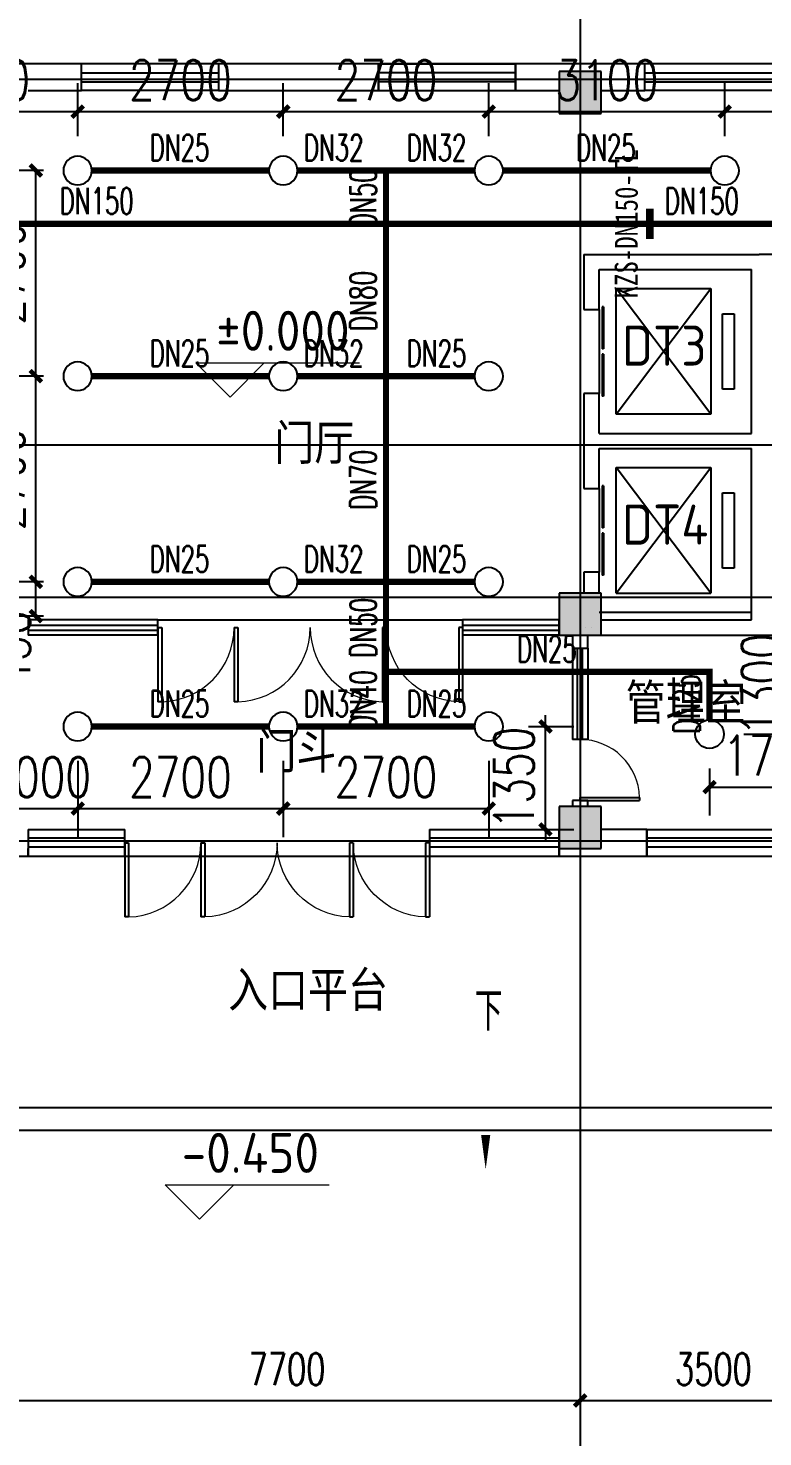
# Model space of a CAD drawing. Extents: x 0 to 2838408, y -923048 to 203859.
# Drawn here: x 2730013 to 2739663, y -275318 to -256822 of the extents above; entities that cross this region are included whole.
import ezdxf
from ezdxf.enums import TextEntityAlignment as Align

# ---------------------------------------------------------------- set-up
doc = ezdxf.new("R2010")
doc.units = 0
doc.header["$LTSCALE"] = 1000
doc.layers.add('A-ANNO-IDEN-LEVL', color=3, linetype='Continuous', lineweight=0)
doc.layers.add('A-ANNO-TXT', color=7, linetype='Continuous', lineweight=0, plot=False)
for name, color, linetype in [('AXIS', 3, 'Continuous'), ('COLUMN', 9, 'Continuous'), ('DIM_SYMB', 3, 'Continuous'), ('DIM_喷淋', 3, 'Continuous'), ('DOTE', 8, 'Continuous'), ('E2-楼梯、坡道', 52, 'Continuous'), ('EQUIP_喷头', 7, 'Continuous'), ('EVTR', 2, 'Continuous'), ('GROUND', 2, 'Continuous'), ('PIPE-喷淋', 6, 'Continuous'), ('PUB_HATCH', 8, 'Continuous'), ('PUB_TEXT', 7, 'Continuous'), ('TEXT_喷淋', 7, 'Continuous'), ('TWT_DIM', 3, 'Continuous'), ('WALL', 9, 'Continuous'), ('WINDOW', 4, 'Continuous'), ('XREF', 8, 'Continuous'), ('抗震支吊架', 2, 'Continuous')]:
    doc.layers.add(name, color=color, linetype=linetype)
doc.styles.add('_TCH_DIM', font='SIMPLEX', dxfattribs={"bigfont": 'GBCBIG'})
doc.styles.add('_TCH_DIM_T3', font='SIMPLEX', dxfattribs={"width": 0.75, "bigfont": 'HZTXT'})
doc.styles.add('_TWT_PIPEDN', font='SIMPLEX', dxfattribs={"width": 0.8, "height": 2.3, "bigfont": 'HZTXT'})
doc.styles.add('A_DIM_T3', font='SIMPLEX', dxfattribs={"width": 0.7, "bigfont": 'HZ'})
doc.styles.add('kzcad', font='', dxfattribs={"width": 0.8})
doc.styles.get("Standard").update_dxf_attribs({"font": 'geniso.shx', "bigfont": 'hztxt.shx'})
doc.styles.get('kzcad').set_extended_font_data('SimSun')
doc.dimstyles.new('_TCH_ARCH&&150', dxfattribs={"dimtxt": 420, "dimasz": 150, "dimexe": 375, "dimexo": 450, "dimgap": 202.5, "dimtad": 1, "dimdec": 0, "dimzin": 0, "dimdsep": 46, "dimtxsty": 'A_DIM_T3', "dimblk": 'ARCHTICK', "dimcen": 0.09, "dimclrt": 7, "dimazin": 2, "dimtfac": 1, "dimtdec": 0, "dimtix": 1, "dimtmove": 2, "dimatfit": 3, "dimfxl": 150, "dimtolj": 1, "dimtzin": 0, "dimarcsym": 0})
doc.dimstyles.new('_TWT_ARCH&&150', dxfattribs={"dimtxt": 525, "dimasz": 150, "dimexe": 375, "dimexo": 450, "dimgap": 150, "dimtad": 1, "dimdec": 0, "dimzin": 0, "dimdsep": 46, "dimtxsty": '_TCH_DIM_T3', "dimblk": 'ARCHTICK', "dimcen": 0.09, "dimclrt": 7, "dimazin": 2, "dimtfac": 1, "dimtdec": 0, "dimtix": 1, "dimtmove": 2, "dimatfit": 3, "dimfxl": 1, "dimtolj": 1, "dimtzin": 0, "dimarcsym": 0})

# ---------------------------------------------------------------- blocks, each defined once
blk = doc.blocks.new('_ArchTick')
at = {"color": 0, "linetype": 'ByBlock', "const_width": 0.4}
blk.add_lwpolyline([(-0.5, -0.5), (0.5, 0.5)], dxfattribs=at)
blk = doc.blocks.new('*D843')
at = {"layer": 'AXIS', "color": 0, "lineweight": -2, "transparency": 16777216}
for p, q in [((2393517, -271542), (2393517, -275217)), ((2401217, -271542), (2401217, -275217)), ((2393517, -274842), (2401217, -274842))]:
    blk.add_line(p, q, dxfattribs=at)
at = {"layer": 'Defpoints', "color": 0, "transparency": 16777216}
for p in [(2393517, -271092), (2401217, -271092), (2401217, -274842)]:
    blk.add_point(p, dxfattribs=at)
at = {"layer": 'AXIS', "color": 0, "lineweight": -2, "transparency": 16777216, "xscale": 150, "yscale": 150, "zscale": 150, "rotation": 180}
blk.add_blockref('_ArchTick', (2393517, -274842), dxfattribs=at)
at = {"layer": 'AXIS', "color": 0, "lineweight": -2, "transparency": 16777216, "xscale": 150, "yscale": 150, "zscale": 150}
blk.add_blockref('_ArchTick', (2401217, -274842), dxfattribs=at)
at = {"layer": 'AXIS', "color": 7, "transparency": 16777216, "insert": (2397367, -274430), "char_height": 420, "attachment_point": 5, "style": 'A_DIM_T3'}
blk.add_mtext('\\A1;7700', dxfattribs=at)
blk = doc.blocks.new('*D844')
at = {"layer": 'AXIS', "color": 0, "lineweight": -2, "transparency": 16777216}
for p, q in [((2401217, -271542), (2401217, -275217)), ((2404717, -271542), (2404717, -275217)), ((2401217, -274842), (2404717, -274842))]:
    blk.add_line(p, q, dxfattribs=at)
at = {"layer": 'Defpoints', "color": 0, "transparency": 16777216}
for p in [(2401217, -271092), (2404717, -271092), (2404717, -274842)]:
    blk.add_point(p, dxfattribs=at)
at = {"layer": 'AXIS', "color": 0, "lineweight": -2, "transparency": 16777216, "xscale": 150, "yscale": 150, "zscale": 150, "rotation": 180}
blk.add_blockref('_ArchTick', (2401217, -274842), dxfattribs=at)
at = {"layer": 'AXIS', "color": 0, "lineweight": -2, "transparency": 16777216, "xscale": 150, "yscale": 150, "zscale": 150}
blk.add_blockref('_ArchTick', (2404717, -274842), dxfattribs=at)
at = {"layer": 'AXIS', "color": 7, "transparency": 16777216, "insert": (2402967, -274430), "char_height": 420, "attachment_point": 5, "style": 'A_DIM_T3'}
blk.add_mtext('\\A1;3500', dxfattribs=at)
blk = doc.blocks.new('$WINLIB2D$00000001')
at = {"color": 0}
for points in [[(-0.5, 0.5), (-0.5, -0.5)], [(-0.5, 0.5), (0.5, 0.5)], [(0.5, -0.5), (0.5, 0.5)], [(0.5, 0.167), (-0.5, 0.167)], [(0.5, -0.167), (-0.5, -0.167)], [(-0.5, -0.5), (0.5, -0.5)]]:
    blk.add_lwpolyline(points, dxfattribs=at)
blk = doc.blocks.new('$DORLIB2D$00000127')
at = {"color": 0}
for points in [[(-0.533, 0.795), (-0.533, 0.69)], [(-0.033, 0.795), (-0.533, 0.795)], [(-0.033, 0.69), (-0.533, 0.69)], [(-0.033, 0.795), (-0.033, 0.69)], [(0.533, 0.795), (0.033, 0.795)], [(0.033, 0.795), (0.033, 0.69)], [(0.533, 0.69), (0.033, 0.69)], [(0.533, 0.795), (0.533, 0.69)], [(0.5, 0.5), (-0.5, 0.5)]]:
    blk.add_lwpolyline(points, dxfattribs=at)
blk = doc.blocks.new('$DorLib2D$00000001')
for p, q in [((0.45, 0.975), (0.5, 0.975)), ((0.45, 0), (0.45, 0.975)), ((0.5, 0), (0.5, 0.975)), ((0.5, 0), (0.45, 0))]:
    blk.add_line(p, q)
at = {"lineweight": 13}
blk.add_arc((0.475, 0), 0.975, 91.4693, 180, dxfattribs=at)
blk = doc.blocks.new('$DorLib2D$00000002')
for p, q in [((-0.5, 0), (-0.5, 0.4875)), ((-0.475, 0.4875), (-0.5, 0.4875)), ((-0.475, 0), (-0.475, 0.4875)), ((0.475, 0), (0.475, 0.4875)), ((0.475, 0.4875), (0.5, 0.4875)), ((0.5, 0), (0.5, 0.4875)), ((-0.5, 0), (-0.475, 0)), ((0.5, 0), (0.475, 0))]:
    blk.add_line(p, q)
at = {"lineweight": 13}
for centre, start, end in [((-0.4875, 0), 0, 88.53072), ((0.4875, 0), 91.46928, 180)]:
    blk.add_arc(centre, 0.4875, start, end, dxfattribs=at)
blk = doc.blocks.new('*D3031')
at = {"layer": 'Defpoints', "color": 0, "linetype": 'ByBlock', "transparency": 16777216}
for p in [(2736135, -265992), (2736807, -265992), (2736135, -267342)]:
    blk.add_point(p, dxfattribs=at)
at = {"layer": 'TWT_DIM', "color": 0, "linetype": 'ByBlock', "lineweight": -2, "transparency": 16777216}
for p, q in [((2736807, -265992), (2736807, -265842)), ((2736585, -265992), (2737182, -265992)), ((2736807, -267342), (2736807, -265992)), ((2736585, -267342), (2737182, -267342)), ((2736807, -267342), (2736807, -267492))]:
    blk.add_line(p, q, dxfattribs=at)
at = {"layer": 'TWT_DIM', "color": 0, "linetype": 'ByBlock', "lineweight": -2, "transparency": 16777216, "xscale": 150, "yscale": 150, "zscale": 150}
for p, rotation in [((2736807, -265992), 270), ((2736807, -267342), 90)]:
    blk.add_blockref('_ArchTick', p, dxfattribs=dict(at, rotation=rotation))
at = {"layer": 'TWT_DIM', "color": 7, "linetype": 'ByBlock', "transparency": 16777216, "insert": (2736394, -266667), "char_height": 525, "attachment_point": 5, "rotation": 90, "style": '_TCH_DIM_T3'}
blk.add_mtext('\\A1;1350', dxfattribs=at)
blk = doc.blocks.new('*D3032')
at = {"layer": 'Defpoints', "color": 0, "linetype": 'ByBlock', "transparency": 16777216}
for p in [(2729663, -265992), (2730663, -265992), (2730663, -267069)]:
    blk.add_point(p, dxfattribs=at)
at = {"layer": 'DIM_喷淋', "color": 0, "linetype": 'ByBlock', "lineweight": -2, "transparency": 16777216}
for p, q in [((2729663, -266442), (2729663, -267444)), ((2730663, -266442), (2730663, -267444)), ((2729663, -267069), (2729513, -267069)), ((2729663, -267069), (2730663, -267069)), ((2730663, -267069), (2730813, -267069))]:
    blk.add_line(p, q, dxfattribs=at)
at = {"layer": 'DIM_喷淋', "color": 0, "linetype": 'ByBlock', "lineweight": -2, "transparency": 16777216, "xscale": 150, "yscale": 150, "zscale": 150}
blk.add_blockref('_ArchTick', (2729663, -267069), dxfattribs=at)
at = {"layer": 'DIM_喷淋', "color": 0, "linetype": 'ByBlock', "lineweight": -2, "transparency": 16777216, "xscale": 150, "yscale": 150, "zscale": 150, "rotation": 180}
blk.add_blockref('_ArchTick', (2730663, -267069), dxfattribs=at)
at = {"layer": 'DIM_喷淋', "color": 7, "linetype": 'ByBlock', "transparency": 16777216, "insert": (2730163, -266656), "char_height": 525, "attachment_point": 5, "style": '_TCH_DIM_T3'}
blk.add_mtext('\\A1;1000', dxfattribs=at)
blk = doc.blocks.new('*D3033')
at = {"layer": 'Defpoints', "color": 0, "linetype": 'ByBlock', "transparency": 16777216}
for p in [(2730663, -265992), (2733363, -265992), (2733363, -267069)]:
    blk.add_point(p, dxfattribs=at)
at = {"layer": 'DIM_喷淋', "color": 0, "linetype": 'ByBlock', "lineweight": -2, "transparency": 16777216}
for p, q in [((2730663, -266442), (2730663, -267444)), ((2733363, -266442), (2733363, -267444)), ((2730663, -267069), (2733363, -267069))]:
    blk.add_line(p, q, dxfattribs=at)
at = {"layer": 'DIM_喷淋', "color": 0, "linetype": 'ByBlock', "lineweight": -2, "transparency": 16777216, "xscale": 150, "yscale": 150, "zscale": 150, "rotation": 180}
blk.add_blockref('_ArchTick', (2730663, -267069), dxfattribs=at)
at = {"layer": 'DIM_喷淋', "color": 0, "linetype": 'ByBlock', "lineweight": -2, "transparency": 16777216, "xscale": 150, "yscale": 150, "zscale": 150}
blk.add_blockref('_ArchTick', (2733363, -267069), dxfattribs=at)
at = {"layer": 'DIM_喷淋', "color": 7, "linetype": 'ByBlock', "transparency": 16777216, "insert": (2732013, -266656), "char_height": 525, "attachment_point": 5, "style": '_TCH_DIM_T3'}
blk.add_mtext('\\A1;2700', dxfattribs=at)
blk = doc.blocks.new('*D3034')
at = {"layer": 'Defpoints', "color": 0, "linetype": 'ByBlock', "transparency": 16777216}
for p in [(2733363, -265992), (2736063, -265992), (2736063, -267069)]:
    blk.add_point(p, dxfattribs=at)
at = {"layer": 'DIM_喷淋', "color": 0, "linetype": 'ByBlock', "lineweight": -2, "transparency": 16777216}
for p, q in [((2733363, -266442), (2733363, -267444)), ((2736063, -266442), (2736063, -267444)), ((2733363, -267069), (2736063, -267069))]:
    blk.add_line(p, q, dxfattribs=at)
at = {"layer": 'DIM_喷淋', "color": 0, "linetype": 'ByBlock', "lineweight": -2, "transparency": 16777216, "xscale": 150, "yscale": 150, "zscale": 150, "rotation": 180}
blk.add_blockref('_ArchTick', (2733363, -267069), dxfattribs=at)
at = {"layer": 'DIM_喷淋', "color": 0, "linetype": 'ByBlock', "lineweight": -2, "transparency": 16777216, "xscale": 150, "yscale": 150, "zscale": 150}
blk.add_blockref('_ArchTick', (2736063, -267069), dxfattribs=at)
at = {"layer": 'DIM_喷淋', "color": 7, "linetype": 'ByBlock', "transparency": 16777216, "insert": (2734713, -266656), "char_height": 525, "attachment_point": 5, "style": '_TCH_DIM_T3'}
blk.add_mtext('\\A1;2700', dxfattribs=at)
blk = doc.blocks.new('*D3035')
at = {"layer": 'Defpoints', "color": 0, "linetype": 'ByBlock', "transparency": 16777216}
for p in [(2738963, -264792), (2740061, -264792), (2738963, -266092)]:
    blk.add_point(p, dxfattribs=at)
at = {"layer": 'TWT_DIM', "color": 0, "linetype": 'ByBlock', "lineweight": -2, "transparency": 16777216}
for p, q in [((2740061, -264792), (2740061, -264642)), ((2739413, -264792), (2740436, -264792)), ((2740061, -266092), (2740061, -264792)), ((2739413, -266092), (2740436, -266092)), ((2740061, -266092), (2740061, -266242))]:
    blk.add_line(p, q, dxfattribs=at)
at = {"layer": 'TWT_DIM', "color": 0, "linetype": 'ByBlock', "lineweight": -2, "transparency": 16777216, "xscale": 150, "yscale": 150, "zscale": 150}
for p, rotation in [((2740061, -264792), 270), ((2740061, -266092), 90)]:
    blk.add_blockref('_ArchTick', p, dxfattribs=dict(at, rotation=rotation))
at = {"layer": 'TWT_DIM', "color": 7, "linetype": 'ByBlock', "transparency": 16777216, "insert": (2739648, -265442), "char_height": 525, "attachment_point": 5, "rotation": 90, "style": '_TCH_DIM_T3'}
blk.add_mtext('\\A1;1300', dxfattribs=at)
blk = doc.blocks.new('*D3036')
at = {"layer": 'Defpoints', "color": 0, "linetype": 'ByBlock', "transparency": 16777216}
for p in [(2738963, -266092), (2740663, -266092), (2740663, -266787)]:
    blk.add_point(p, dxfattribs=at)
at = {"layer": 'TWT_DIM', "color": 0, "linetype": 'ByBlock', "lineweight": -2, "transparency": 16777216}
for p, q in [((2738963, -266542), (2738963, -267162)), ((2740663, -266542), (2740663, -267162)), ((2738963, -266787), (2740663, -266787))]:
    blk.add_line(p, q, dxfattribs=at)
at = {"layer": 'TWT_DIM', "color": 0, "linetype": 'ByBlock', "lineweight": -2, "transparency": 16777216, "xscale": 150, "yscale": 150, "zscale": 150, "rotation": 180}
blk.add_blockref('_ArchTick', (2738963, -266787), dxfattribs=at)
at = {"layer": 'TWT_DIM', "color": 0, "linetype": 'ByBlock', "lineweight": -2, "transparency": 16777216, "xscale": 150, "yscale": 150, "zscale": 150}
blk.add_blockref('_ArchTick', (2740663, -266787), dxfattribs=at)
at = {"layer": 'TWT_DIM', "color": 7, "linetype": 'ByBlock', "transparency": 16777216, "insert": (2739813, -266374), "char_height": 525, "attachment_point": 5, "style": '_TCH_DIM_T3'}
blk.add_mtext('\\A1;1700', dxfattribs=at)
blk = doc.blocks.new('*D3050')
at = {"layer": 'Defpoints', "color": 0, "linetype": 'ByBlock', "transparency": 16777216}
for p in [(2730113, -258692), (2730663, -258692), (2730663, -261392)]:
    blk.add_point(p, dxfattribs=at)
at = {"layer": 'DIM_喷淋', "color": 0, "linetype": 'ByBlock', "lineweight": -2, "transparency": 16777216}
for p, q in [((2730213, -258692), (2729738, -258692)), ((2730113, -261392), (2730113, -258692)), ((2730213, -261392), (2729738, -261392))]:
    blk.add_line(p, q, dxfattribs=at)
at = {"layer": 'DIM_喷淋', "color": 0, "linetype": 'ByBlock', "lineweight": -2, "transparency": 16777216, "xscale": 150, "yscale": 150, "zscale": 150}
for p, rotation in [((2730113, -258692), 90), ((2730113, -261392), 270)]:
    blk.add_blockref('_ArchTick', p, dxfattribs=dict(at, rotation=rotation))
at = {"layer": 'DIM_喷淋', "color": 7, "linetype": 'ByBlock', "transparency": 16777216, "insert": (2729700, -260042), "char_height": 525, "attachment_point": 5, "rotation": 90, "style": '_TCH_DIM_T3'}
blk.add_mtext('\\A1;2700', dxfattribs=at)
blk = doc.blocks.new('*D3051')
at = {"layer": 'Defpoints', "color": 0, "linetype": 'ByBlock', "transparency": 16777216}
for p in [(2730113, -261392), (2730663, -261392), (2730663, -264092)]:
    blk.add_point(p, dxfattribs=at)
at = {"layer": 'DIM_喷淋', "color": 0, "linetype": 'ByBlock', "lineweight": -2, "transparency": 16777216}
for p, q in [((2730213, -261392), (2729738, -261392)), ((2730113, -264092), (2730113, -261392)), ((2730213, -264092), (2729738, -264092))]:
    blk.add_line(p, q, dxfattribs=at)
at = {"layer": 'DIM_喷淋', "color": 0, "linetype": 'ByBlock', "lineweight": -2, "transparency": 16777216, "xscale": 150, "yscale": 150, "zscale": 150}
for p, rotation in [((2730113, -261392), 90), ((2730113, -264092), 270)]:
    blk.add_blockref('_ArchTick', p, dxfattribs=dict(at, rotation=rotation))
at = {"layer": 'DIM_喷淋', "color": 7, "linetype": 'ByBlock', "transparency": 16777216, "insert": (2729700, -262742), "char_height": 525, "attachment_point": 5, "rotation": 90, "style": '_TCH_DIM_T3'}
blk.add_mtext('\\A1;2700', dxfattribs=at)
blk = doc.blocks.new('*D3052')
at = {"layer": 'Defpoints', "color": 0, "linetype": 'ByBlock', "transparency": 16777216}
for p in [(2730113, -264092), (2730663, -264092), (2730663, -264542)]:
    blk.add_point(p, dxfattribs=at)
at = {"layer": 'DIM_喷淋', "color": 0, "linetype": 'ByBlock', "lineweight": -2, "transparency": 16777216}
for p, q in [((2730213, -264092), (2729738, -264092)), ((2730113, -264542), (2730113, -264092)), ((2730213, -264542), (2729738, -264542))]:
    blk.add_line(p, q, dxfattribs=at)
at = {"layer": 'DIM_喷淋', "color": 0, "linetype": 'ByBlock', "lineweight": -2, "transparency": 16777216, "xscale": 150, "yscale": 150, "zscale": 150}
for p, rotation in [((2730113, -264092), 90), ((2730113, -264542), 270)]:
    blk.add_blockref('_ArchTick', p, dxfattribs=dict(at, rotation=rotation))
at = {"layer": 'DIM_喷淋', "color": 7, "linetype": 'ByBlock', "transparency": 16777216, "insert": (2729775, -264962), "char_height": 525, "attachment_point": 5, "rotation": 90, "style": '_TCH_DIM_T3'}
blk.add_mtext('\\A1;450', dxfattribs=at)
blk = doc.blocks.new('*D3070')
at = {"layer": 'Defpoints', "color": 0, "linetype": 'ByBlock', "transparency": 16777216}
for p in [(2742163, -257918), (2739163, -258692), (2742163, -258692)]:
    blk.add_point(p, dxfattribs=at)
at = {"layer": 'DIM_喷淋', "color": 0, "linetype": 'ByBlock', "lineweight": -2, "transparency": 16777216}
for p, q in [((2739163, -258242), (2739163, -257543)), ((2742163, -258242), (2742163, -257543)), ((2739163, -257918), (2742163, -257918))]:
    blk.add_line(p, q, dxfattribs=at)
at = {"layer": 'DIM_喷淋', "color": 0, "linetype": 'ByBlock', "lineweight": -2, "transparency": 16777216, "xscale": 150, "yscale": 150, "zscale": 150, "rotation": 180}
blk.add_blockref('_ArchTick', (2739163, -257918), dxfattribs=at)
at = {"layer": 'DIM_喷淋', "color": 0, "linetype": 'ByBlock', "lineweight": -2, "transparency": 16777216, "xscale": 150, "yscale": 150, "zscale": 150}
blk.add_blockref('_ArchTick', (2742163, -257918), dxfattribs=at)
at = {"layer": 'DIM_喷淋', "color": 7, "linetype": 'ByBlock', "transparency": 16777216, "insert": (2740663, -257505), "char_height": 525, "attachment_point": 5, "style": '_TCH_DIM_T3'}
blk.add_mtext('\\A1;3000', dxfattribs=at)
blk = doc.blocks.new('*D3071')
at = {"layer": 'Defpoints', "color": 0, "linetype": 'ByBlock', "transparency": 16777216}
for p in [(2739163, -257918), (2736063, -258692), (2739163, -258692)]:
    blk.add_point(p, dxfattribs=at)
at = {"layer": 'DIM_喷淋', "color": 0, "linetype": 'ByBlock', "lineweight": -2, "transparency": 16777216}
for p, q in [((2736063, -258242), (2736063, -257543)), ((2739163, -258242), (2739163, -257543)), ((2736063, -257918), (2739163, -257918))]:
    blk.add_line(p, q, dxfattribs=at)
at = {"layer": 'DIM_喷淋', "color": 0, "linetype": 'ByBlock', "lineweight": -2, "transparency": 16777216, "xscale": 150, "yscale": 150, "zscale": 150, "rotation": 180}
blk.add_blockref('_ArchTick', (2736063, -257918), dxfattribs=at)
at = {"layer": 'DIM_喷淋', "color": 0, "linetype": 'ByBlock', "lineweight": -2, "transparency": 16777216, "xscale": 150, "yscale": 150, "zscale": 150}
blk.add_blockref('_ArchTick', (2739163, -257918), dxfattribs=at)
at = {"layer": 'DIM_喷淋', "color": 7, "linetype": 'ByBlock', "transparency": 16777216, "insert": (2737613, -257505), "char_height": 525, "attachment_point": 5, "style": '_TCH_DIM_T3'}
blk.add_mtext('\\A1;3100', dxfattribs=at)
blk = doc.blocks.new('*D3072')
at = {"layer": 'Defpoints', "color": 0, "linetype": 'ByBlock', "transparency": 16777216}
for p in [(2736063, -257918), (2733363, -258692), (2736063, -258692)]:
    blk.add_point(p, dxfattribs=at)
at = {"layer": 'DIM_喷淋', "color": 0, "linetype": 'ByBlock', "lineweight": -2, "transparency": 16777216}
for p, q in [((2733363, -258242), (2733363, -257543)), ((2736063, -258242), (2736063, -257543)), ((2733363, -257918), (2736063, -257918))]:
    blk.add_line(p, q, dxfattribs=at)
at = {"layer": 'DIM_喷淋', "color": 0, "linetype": 'ByBlock', "lineweight": -2, "transparency": 16777216, "xscale": 150, "yscale": 150, "zscale": 150, "rotation": 180}
blk.add_blockref('_ArchTick', (2733363, -257918), dxfattribs=at)
at = {"layer": 'DIM_喷淋', "color": 0, "linetype": 'ByBlock', "lineweight": -2, "transparency": 16777216, "xscale": 150, "yscale": 150, "zscale": 150}
blk.add_blockref('_ArchTick', (2736063, -257918), dxfattribs=at)
at = {"layer": 'DIM_喷淋', "color": 7, "linetype": 'ByBlock', "transparency": 16777216, "insert": (2734713, -257505), "char_height": 525, "attachment_point": 5, "style": '_TCH_DIM_T3'}
blk.add_mtext('\\A1;2700', dxfattribs=at)
blk = doc.blocks.new('*D3073')
at = {"layer": 'Defpoints', "color": 0, "linetype": 'ByBlock', "transparency": 16777216}
for p in [(2733363, -257918), (2730663, -258692), (2733363, -258692)]:
    blk.add_point(p, dxfattribs=at)
at = {"layer": 'DIM_喷淋', "color": 0, "linetype": 'ByBlock', "lineweight": -2, "transparency": 16777216}
for p, q in [((2730663, -258242), (2730663, -257543)), ((2733363, -258242), (2733363, -257543)), ((2730663, -257918), (2733363, -257918))]:
    blk.add_line(p, q, dxfattribs=at)
at = {"layer": 'DIM_喷淋', "color": 0, "linetype": 'ByBlock', "lineweight": -2, "transparency": 16777216, "xscale": 150, "yscale": 150, "zscale": 150, "rotation": 180}
blk.add_blockref('_ArchTick', (2730663, -257918), dxfattribs=at)
at = {"layer": 'DIM_喷淋', "color": 0, "linetype": 'ByBlock', "lineweight": -2, "transparency": 16777216, "xscale": 150, "yscale": 150, "zscale": 150}
blk.add_blockref('_ArchTick', (2733363, -257918), dxfattribs=at)
at = {"layer": 'DIM_喷淋', "color": 7, "linetype": 'ByBlock', "transparency": 16777216, "insert": (2732013, -257505), "char_height": 525, "attachment_point": 5, "style": '_TCH_DIM_T3'}
blk.add_mtext('\\A1;2700', dxfattribs=at)
blk = doc.blocks.new('*D3074')
at = {"layer": 'Defpoints', "color": 0, "linetype": 'ByBlock', "transparency": 16777216}
for p in [(2730663, -257918), (2728063, -258692), (2730663, -258692)]:
    blk.add_point(p, dxfattribs=at)
at = {"layer": 'DIM_喷淋', "color": 0, "linetype": 'ByBlock', "lineweight": -2, "transparency": 16777216}
for p, q in [((2728063, -258242), (2728063, -257543)), ((2730663, -258242), (2730663, -257543)), ((2728063, -257918), (2730663, -257918))]:
    blk.add_line(p, q, dxfattribs=at)
at = {"layer": 'DIM_喷淋', "color": 0, "linetype": 'ByBlock', "lineweight": -2, "transparency": 16777216, "xscale": 150, "yscale": 150, "zscale": 150, "rotation": 180}
blk.add_blockref('_ArchTick', (2728063, -257918), dxfattribs=at)
at = {"layer": 'DIM_喷淋', "color": 0, "linetype": 'ByBlock', "lineweight": -2, "transparency": 16777216, "xscale": 150, "yscale": 150, "zscale": 150}
blk.add_blockref('_ArchTick', (2730663, -257918), dxfattribs=at)
at = {"layer": 'DIM_喷淋', "color": 7, "linetype": 'ByBlock', "transparency": 16777216, "insert": (2729363, -257505), "char_height": 525, "attachment_point": 5, "style": '_TCH_DIM_T3'}
blk.add_mtext('\\A1;2600', dxfattribs=at)
blk = doc.blocks.new('$TwtSys$00000125')
blk.add_circle((0, 0, 0), 1)
blk = doc.blocks.new('1F1')
at = {"layer": 'PUB_HATCH'}
for points in [[(2401491.7, -257392.2), (2400941.7, -257392.2), (2400941.7, -257942.2), (2401491.7, -257942.2)], [(2401491.7, -264242.2), (2400941.7, -264242.2), (2400941.7, -264792.2), (2401491.7, -264792.2)], [(2401491.7, -267042.2), (2400941.7, -267042.2), (2400941.7, -267592.2), (2401491.7, -267592.2)]]:
    blk.add_hatch(color=256, dxfattribs=at).paths.add_polyline_path(points)
blk.add_line((2401466.7, -264492.2), (2403466.7, -264492.2))
at = {"layer": 'A-ANNO-IDEN-LEVL'}
for p, q in [((2396618.7, -261665.5), (2396168.7, -261215.5)), ((2396168.7, -261215.5), (2398319.6, -261215.5)), ((2396618.7, -261665.5), (2397068.7, -261215.5)), ((2396218.4, -272460), (2395768.4, -272010)), ((2395768.4, -272010), (2397919.3, -272010)), ((2396218.4, -272460), (2396668.4, -272010))]:
    blk.add_line(p, q, dxfattribs=at)
at = {"layer": 'AXIS'}
blk.add_line((2401216.7, -271092.2), (2401216.7, -277092.2), dxfattribs=at)
at = {"layer": 'COLUMN'}
for p, q in [((2401491.7, -257392.2), (2400941.7, -257392.2)), ((2400941.7, -257392.2), (2400941.7, -257942.2)), ((2401491.7, -257942.2), (2401491.7, -257392.2)), ((2400941.7, -257942.2), (2401491.7, -257942.2)), ((2401491.7, -264242.2), (2400941.7, -264242.2)), ((2400941.7, -264242.2), (2400941.7, -264792.2)), ((2401491.7, -264792.2), (2401491.7, -264242.2)), ((2400941.7, -264792.2), (2401491.7, -264792.2)), ((2401491.7, -267042.2), (2400941.7, -267042.2)), ((2400941.7, -267042.2), (2400941.7, -267592.2)), ((2401491.7, -267592.2), (2401491.7, -267042.2)), ((2400941.7, -267592.2), (2401491.7, -267592.2))]:
    blk.add_line(p, q, dxfattribs=at)
at = {"layer": 'DIM_SYMB'}
blk.add_lwpolyline([(2399976.4, -270141.6, 0, 0, 0), (2399976.4, -271806.1, 0, 120, 0), (2399976.4, -271356.1, 0, 0, 0)], format="xyseb", dxfattribs=at)
at = {"layer": 'DOTE'}
for p, q in [((2401216.7, -187892.2), (2401216.7, -271092.2)), ((2343216.7, -257492.2), (2453916.7, -257492.2)), ((2343216.7, -262292.2), (2453916.7, -262292.2)), ((2392758.5, -264292.2), (2405723.1, -264292.2)), ((2343216.7, -267492.2), (2453916.7, -267492.2))]:
    blk.add_line(p, q, dxfattribs=at)
at = {"layer": 'E2-楼梯、坡道'}
for points in [[(2393116.7, -270692.2), (2393116.7, -270992.2), (2404716.7, -270992.2), (2404716.7, -270692.2)], [(2393116.7, -270992.2), (2393116.7, -271292.2), (2404716.7, -271292.2), (2404716.7, -270692.2)]]:
    blk.add_lwpolyline(points, dxfattribs=at)
at = {"layer": 'EVTR'}
for p, q in [((2401691.7, -261892.2), (2401691.7, -260242.2)), ((2401691.7, -260242.2), (2402931.7, -260242.2)), ((2402931.7, -261892.2), (2401691.7, -260242.2)), ((2401691.7, -261892.2), (2402931.7, -260242.2)), ((2402931.7, -260242.2), (2402931.7, -261892.2)), ((2403086.7, -261562.2), (2403086.7, -260572.2)), ((2403086.7, -260572.2), (2403241.7, -260572.2)), ((2403241.7, -260572.2), (2403241.7, -261562.2)), ((2403241.7, -261562.2), (2403086.7, -261562.2)), ((2402931.7, -261892.2), (2401691.7, -261892.2)), ((2401691.7, -264242.2), (2401691.7, -262592.2)), ((2401691.7, -262592.2), (2402931.7, -262592.2)), ((2402931.7, -264242.2), (2401691.7, -262592.2)), ((2401691.7, -264242.2), (2402931.7, -262592.2)), ((2402931.7, -262592.2), (2402931.7, -264242.2)), ((2403086.7, -263912.2), (2403086.7, -262922.2)), ((2403086.7, -262922.2), (2403241.7, -262922.2)), ((2403241.7, -262922.2), (2403241.7, -263912.2)), ((2403241.7, -263912.2), (2403086.7, -263912.2)), ((2401691.7, -264242.2), (2402931.7, -264242.2))]:
    blk.add_line(p, q, dxfattribs=at)
at = {"layer": 'GROUND'}
blk.add_lwpolyline([(2436966.7, -257292.2), (2363416.7, -257292.2)], dxfattribs=at)
at = {"layer": 'WALL'}
for p, q in [((2394666.7, -257292.2), (2393691.7, -257292.2)), ((2394666.7, -257642.2), (2394666.7, -257292.2)), ((2398566.7, -257292.2), (2396466.7, -257292.2)), ((2396466.7, -257292.2), (2396466.7, -257642.2)), ((2398566.7, -257642.2), (2398566.7, -257292.2)), ((2401216.7, -257292.2), (2400366.7, -257292.2)), ((2400366.7, -257292.2), (2400366.7, -257642.2)), ((2402066.7, -257292.2), (2401216.7, -257292.2)), ((2402066.7, -257642.2), (2402066.7, -257292.2)), ((2393966.7, -257642.2), (2394666.7, -257642.2)), ((2396466.7, -257642.2), (2398566.7, -257642.2)), ((2400366.7, -257642.2), (2400941.7, -257642.2)), ((2401491.7, -257642.2), (2402066.7, -257642.2)), ((2401266.7, -259792.2), (2401266.7, -260517.2)), ((2401266.7, -259792.2), (2403566.7, -259792.2)), ((2403766.7, -259792.2), (2403566.7, -259792.2)), ((2401466.7, -260517.2), (2401466.7, -259992.2)), ((2401466.7, -259992.2), (2403466.7, -259992.2)), ((2403466.7, -262142.2), (2403466.7, -259992.2)), ((2401266.7, -260517.2), (2401466.7, -260517.2)), ((2401466.7, -261617.2), (2401266.7, -261617.2)), ((2401266.7, -261617.2), (2401266.7, -262242.2)), ((2401466.7, -262142.2), (2401466.7, -261617.2)), ((2401266.7, -262242.2), (2401266.7, -262867.2)), ((2401466.7, -262142.2), (2403466.7, -262142.2)), ((2401466.7, -262342.2), (2403466.7, -262342.2)), ((2401466.7, -262867.2), (2401466.7, -262342.2)), ((2403466.7, -264592.2), (2403466.7, -262342.2)), ((2401266.7, -262867.2), (2401466.7, -262867.2)), ((2401466.7, -263967.2), (2401266.7, -263967.2)), ((2401266.7, -263967.2), (2401266.7, -264242.2)), ((2401466.7, -264242.2), (2401466.7, -263967.2)), ((2401491.7, -264592.2), (2403466.7, -264592.2)), ((2401116.7, -264792.2), (2401116.7, -264962.2)), ((2401216.7, -264692.2), (2401216.7, -264692.2)), ((2401291.7, -264692.2), (2401291.7, -264692.2)), ((2401316.7, -264962.2), (2401316.7, -264792.2)), ((2401366.7, -264692.2), (2401366.7, -264692.2)), ((2401491.7, -264792.2), (2403566.7, -264792.2)), ((2403566.7, -264792.2), (2404216.7, -264792.2)), ((2401116.7, -264962.2), (2401316.7, -264962.2)), ((2401316.7, -266962.2), (2401116.7, -266962.2)), ((2401116.7, -266962.2), (2401116.7, -267042.2)), ((2401316.7, -267042.2), (2401316.7, -266962.2)), ((2402091.7, -267342.2), (2401491.7, -267342.2)), ((2402091.7, -267692.2), (2402091.7, -267342.2)), ((2393966.7, -267692.2), (2393966.7, -267592.2)), ((2400941.7, -267592.2), (2400941.7, -267692.2)), ((2393416.7, -267692.2), (2393966.7, -267692.2)), ((2400941.7, -267692.2), (2401216.7, -267692.2)), ((2401216.7, -267692.2), (2402091.7, -267692.2))]:
    blk.add_line(p, q, dxfattribs=at)
at = {"layer": 'WINDOW'}
for p, q in [((2395671.7, -264592.2), (2396671.7, -264592.2)), ((2396671.7, -264592.2), (2398671.7, -264592.2)), ((2398671.7, -264592.2), (2399671.7, -264592.2)), ((2395236.7, -267692.2), (2396236.7, -267692.2)), ((2396236.7, -267692.2), (2398236.7, -267692.2)), ((2398236.7, -267692.2), (2399236.7, -267692.2))]:
    blk.add_line(p, q, dxfattribs=at)
for name, p, xscale, yscale, zscale in [('$WINLIB2D$00000001', (2395566.7, -257467.2), -1800, 350, -1800), ('$WINLIB2D$00000001', (2399466.7, -257467.2), 1800, 350, 1800), ('$WINLIB2D$00000001', (2402966.7, -257467.2), -1800, 350, -1800), ('$WINLIB2D$00000001', (2394819.2, -264692.2), -1705.000000023516, -200, -1705.000000023516), ('$WINLIB2D$00000001', (2400306.7, -264692.2), -1270.000000000466, -200, -1270.000000000466), ('$DorLib2D$00000001', (2396171.7, -264692.2), -1000, -1000, -1000), ('$DorLib2D$00000002', (2397671.7, -264692.2), -2000, -2000, -2000), ('$DorLib2D$00000001', (2399171.7, -264692.2), 1000, -1000, 1000), ('$WINLIB2D$00000001', (2394601.7, -267517.2), 1270.000000000466, 350, 1270.000000000466), ('$WINLIB2D$00000001', (2400089.2, -267517.2), 1705.000000023516, 350, 1705.000000023516), ('$WINLIB2D$00000001', (2402991.7, -267517.2), 1800, 350, 1800), ('$DorLib2D$00000001', (2395736.7, -267517.2), -1000, -1000, -1000), ('$DorLib2D$00000002', (2397236.7, -267517.2), 2000, -2000, 2000), ('$DorLib2D$00000001', (2398736.7, -267517.2), 1000, -1000, 1000)]:
    blk.add_blockref(name, p, dxfattribs=dict(at, xscale=xscale, yscale=yscale, zscale=zscale))
at = {"layer": 'WINDOW', "rotation": 90}
for name, p, xscale, yscale, zscale in [('$DORLIB2D$00000127', (2401366.7, -261067.2), 1100, -200, 1100), ('$DORLIB2D$00000127', (2401366.7, -263417.2), 1100, -200, 1100), ('$WINLIB2D$00000001', (2401216.7, -265562.2), -1200, 200, -1200), ('$DorLib2D$00000001', (2401216.7, -266562.2), -800, -800, -800)]:
    blk.add_blockref(name, p, dxfattribs=dict(at, xscale=xscale, yscale=yscale, zscale=zscale))
at = {"layer": 'A-ANNO-TXT', "color": 7}
for s, p in [('%%P0.000', (2396436.7, -261058)), ('-0.450', (2395983.9, -271852.5))]:
    blk.add_text(s, height=525, dxfattribs=at).set_placement(p)
at = {"layer": 'PUB_TEXT'}
for s, p in [('DT3', (2401767.8, -261253.3)), ('门厅', (2397200.2, -262543.9)), ('DT4', (2401767.8, -263603.3)), ('管理室', (2401815.5, -265952.8)), ('门斗', (2396964.8, -266595.9)), ('入口平台', (2396593.5, -269726.4))]:
    blk.add_text(s, height=525, dxfattribs=at).set_placement(p)
at = {"layer": 'PUB_TEXT', "color": 7, "style": '_TCH_DIM'}
blk.add_text('下', height=506.4, dxfattribs=at).set_placement((2399834, -269984.1))
at = {"layer": 'AXIS'}
for p1, p2, picture, middle in [((2393516.7, -271092.2), (2401216.7, -271092.2), '*D843', (2397366.7, -274429.7)), ((2401216.7, -271092.2), (2404716.7, -271092.2), '*D844', (2402966.7, -274429.7))]:
    dim = blk.add_aligned_dim(p1=p1, p2=p2, distance=-3750, dimstyle='_TCH_ARCH&&150', dxfattribs=at)
    dim.commit()
    dim.dimension.update_dxf_attribs({"geometry": picture, "text_midpoint": middle})

msp = doc.modelspace()

# ---------------------------------------------------------------- hatches: boundary and pattern name
at = {"layer": 'PIPE-喷淋', "linetype": 'ByBlock'}
for points in [[(2738962.5, -265273.6), (2739003.8, -265273.6), (2739003.8, -265232.3)], [(2738962.5, -265273.6), (2738962.5, -265232.3), (2739003.8, -265232.3)]]:
    msp.add_hatch(color=256, dxfattribs=at).paths.add_polyline_path(points)

# ---------------------------------------------------------------- linework, layer by layer
at = {"layer": 'PIPE-喷淋', "linetype": 'ByBlock', "ltscale": 1.5, "const_width": 82.5}
for points in [[(2730850, -258692.2), (2733175, -258692.2)], [(2733550, -258692.2), (2734712.5, -258692.2)], [(2734712.5, -258692.2), (2734712.5, -259392.2)], [(2734712.5, -258692.2), (2735875, -258692.2)], [(2738975, -258692.2), (2736250, -258692.2)], [(2734712.5, -259392.2), (2727112.5, -259392.2)], [(2734712.5, -259392.2), (2734712.5, -261392.2)], [(2743012.5, -259392.2), (2734712.5, -259392.2)], [(2730850, -261392.2), (2733175, -261392.2)], [(2733550, -261392.2), (2734712.5, -261392.2)], [(2734712.5, -261392.2), (2735875, -261392.2)], [(2734712.5, -261392.2), (2734712.5, -264092.2)], [(2730850, -264092.2), (2733175, -264092.2)], [(2733550, -264092.2), (2734712.5, -264092.2)], [(2734712.5, -264092.2), (2735875, -264092.2)], [(2734712.5, -264092.2), (2734712.5, -265273.6)], [(2738962.5, -265273.6), (2734712.5, -265273.6)], [(2734712.5, -265273.6), (2734712.5, -265992.2)], [(2738962.5, -265904.7), (2738962.5, -265273.6)], [(2730850, -265992.2), (2733175, -265992.2)], [(2733550, -265992.2), (2734712.5, -265992.2)], [(2734712.5, -265992.2), (2735875, -265992.2)]]:
    msp.add_lwpolyline(points, dxfattribs=at)
at = {"layer": '抗震支吊架', "color": 4, "const_width": 100}
msp.add_lwpolyline([(2738179.2, -259592.2), (2738179.2, -259192.2)], dxfattribs=at)

# ---------------------------------------------------------------- block references
at = {"layer": 'EQUIP_喷头', "linetype": 'ByBlock', "xscale": 187.5, "zscale": 187.5}
for p, yscale in [((2730662.5, -258692.2), -187.5), ((2733362.5, -258692.2), -187.5), ((2736062.5, -258692.2), -187.5), ((2739162.5, -258692.2), -187.5), ((2730662.5, -261392.2), -187.5), ((2733362.5, -261392.2), -187.5), ((2736062.5, -261392.2), -187.5), ((2730662.5, -264092.2), -187.5), ((2733362.5, -264092.2), -187.5), ((2736062.5, -264092.2), -187.5), ((2730662.5, -265992.2), -187.5), ((2733362.5, -265992.2), -187.5), ((2736062.5, -265992.2), -187.5), ((2738962.5, -266092.2), 187.5)]:
    msp.add_blockref('$TwtSys$00000125', p, dxfattribs=dict(at, yscale=yscale))
at = {"layer": 'XREF'}
msp.add_blockref('1F1', (336045.8, 0), dxfattribs=at)

# ---------------------------------------------------------------- texts
at = {"layer": 'TEXT_喷淋', "color": 251, "linetype": 'ByBlock', "style": '_TWT_PIPEDN', "width": 0.64}
for s, rotation, p in [('DN25', 359.99999, (2731607.7, -258564.7)), ('DN32', 359.99999, (2733632.7, -258564.7)), ('DN32', 359.99999, (2734982.7, -258564.7)), ('DN25', 0.00002, (2737207.7, -258564.7)), ('DN50', 90, (2734585, -259447)), ('DN25', 359.99999, (2731607.7, -261264.7)), ('DN32', 359.99999, (2733632.7, -261264.7)), ('DN25', 359.99999, (2734982.7, -261264.7)), ('DN25', 359.99999, (2731607.7, -263964.7)), ('DN32', 359.99999, (2733632.7, -263964.7)), ('DN25', 359.99999, (2734982.7, -263964.7)), ('DN50', 90, (2734585, -265087.7)), ('DN40', 90, (2734585, -266037.7)), ('DN25', 90, (2738835, -266087.7)), ('DN25', 359.99999, (2731607.7, -265864.7)), ('DN32', 359.99999, (2733632.7, -265864.7)), ('DN25', 359.99999, (2734982.7, -265864.7))]:
    msp.add_text(s, height=345, rotation=rotation, dxfattribs=at).set_placement(p)
at = {"layer": 'TEXT_喷淋', "linetype": 'ByBlock', "style": '_TWT_PIPEDN', "width": 0.64}
for p in [(2730423.6, -259264.7), (2738373.6, -259264.7)]:
    msp.add_text('DN150', height=345, dxfattribs=at).set_placement(p)
for s, p in [('DN80', (2734585, -260797)), ('DN70', (2734585, -263147))]:
    msp.add_text(s, height=345, rotation=90, dxfattribs=at).set_placement(p)
at = {"layer": 'TEXT_喷淋', "color": 251, "linetype": 'ByBlock', "style": '_TWT_PIPEDN', "width": 0.64}
msp.add_text('DN25', height=345, dxfattribs=at).set_placement((2736432.7, -265146.1))
at = {"layer": '抗震支吊架', "color": 4, "style": 'kzcad', "width": 0.8}
msp.add_text('KZS-DN150-TL', height=300, rotation=89.88539, dxfattribs=at).set_placement((2738019.2, -259392.2), align=Align.CENTER)

# ---------------------------------------------------------------- dimensions: what is measured, and where the dimension line sits
at = {"layer": 'DIM_喷淋', "linetype": 'ByBlock'}
for p1, p2, distance, picture, middle in [((2728062.5, -258692.2), (2730662.5, -258692.2), 774.4, '*D3074', (2729362.5, -257505.3)), ((2730662.5, -258692.2), (2733362.5, -258692.2), 774.4, '*D3073', (2732012.5, -257505.3)), ((2733362.5, -258692.2), (2736062.5, -258692.2), 774.4, '*D3072', (2734712.5, -257505.3)), ((2736062.5, -258692.2), (2739162.5, -258692.2), 774.4, '*D3071', (2737612.5, -257505.3)), ((2739162.5, -258692.2), (2742162.5, -258692.2), 774.4, '*D3070', (2740662.5, -257505.3)), ((2730662.5, -261392.2), (2730662.5, -258692.2), 550, '*D3050', (2729700, -260042.2)), ((2730662.5, -264092.2), (2730662.5, -261392.2), 550, '*D3051', (2729700, -262742.2)), ((2729662.5, -265992.2), (2730662.5, -265992.2), -1076.7, '*D3032', (2730162.5, -266656.4)), ((2730662.5, -265992.2), (2733362.5, -265992.2), -1076.7, '*D3033', (2732012.5, -266656.4)), ((2733362.5, -265992.2), (2736062.5, -265992.2), -1076.7, '*D3034', (2734712.5, -266656.4))]:
    dim = msp.add_aligned_dim(p1=p1, p2=p2, distance=distance, dimstyle='_TWT_ARCH&&150', dxfattribs=at)
    dim.commit()
    dim.dimension.update_dxf_attribs({"geometry": picture, "text_midpoint": middle})
dim = msp.add_linear_dim(base=(2730112.5, -264092.2), p1=(2730662.5, -264542.2), p2=(2730662.5, -264092.2), angle=90, dimstyle='_TWT_ARCH&&150', dxfattribs=at)
dim.commit()
dim.dimension.update_dxf_attribs({"geometry": '*D3052', "text_midpoint": (2729775, -264962.2), "dimtype": 129})
at = {"layer": 'TWT_DIM', "linetype": 'ByBlock'}
for p1, p2, distance, picture, middle in [((2738962.5, -266092.2), (2738962.5, -264792.2), -1098.1, '*D3035', (2739648.2, -265442.2)), ((2736135, -267342.2), (2736135, -265992.2), -671.5, '*D3031', (2736394.1, -266667.2)), ((2738962.5, -266092.2), (2740662.5, -266092.2), -694.6, '*D3036', (2739812.5, -266374.3))]:
    dim = msp.add_aligned_dim(p1=p1, p2=p2, distance=distance, dimstyle='_TWT_ARCH&&150', dxfattribs=at)
    dim.commit()
    dim.dimension.update_dxf_attribs({"geometry": picture, "text_midpoint": middle})

doc.saveas('drawing.dxf')
